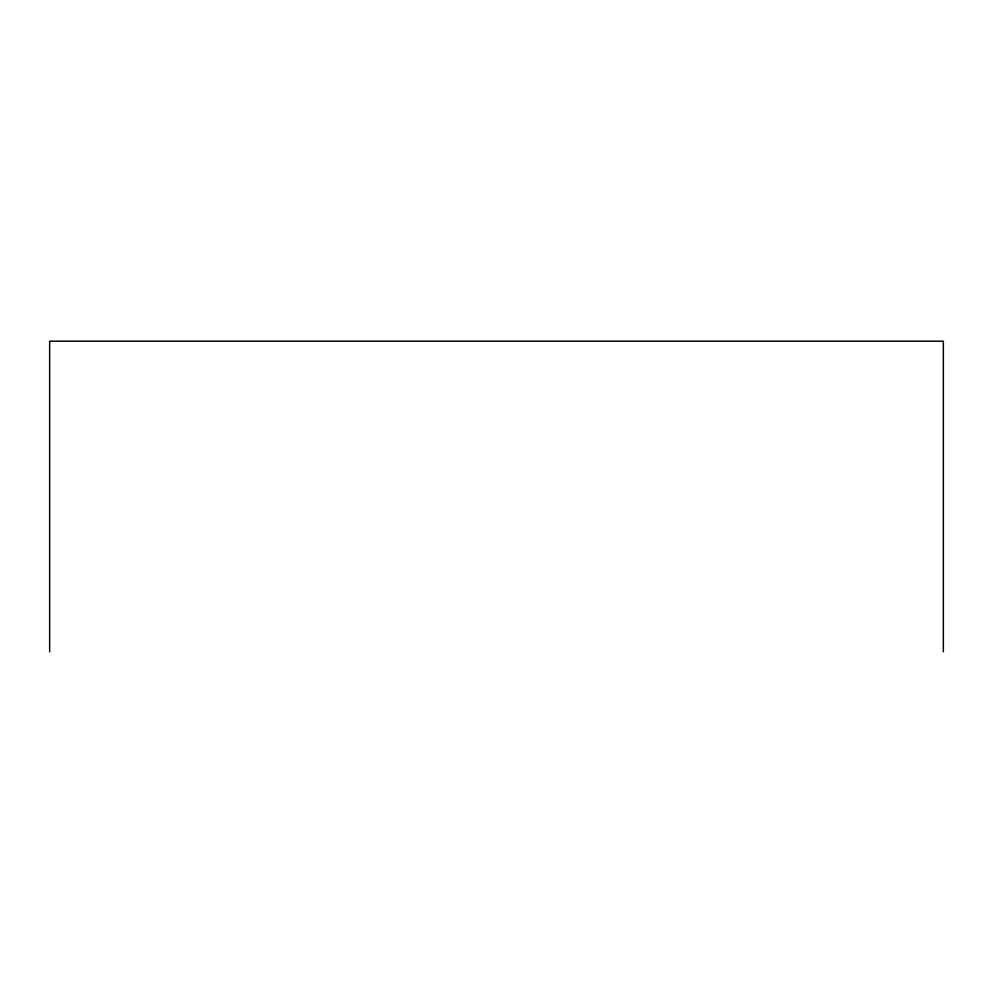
<?xml version="1.0" encoding="UTF-8"?>
<svg xmlns="http://www.w3.org/2000/svg" width="993" height="993" viewBox="0 0 993 993"><rect width="100%" height="100%" fill="white"/><g stroke="black" fill="none" stroke-linecap="round" stroke-linejoin="round"><path stroke-width="1.49" d="M943.35 651.805L943.35 341.195L49.65 341.195L49.65 651.805"/></g></svg>
